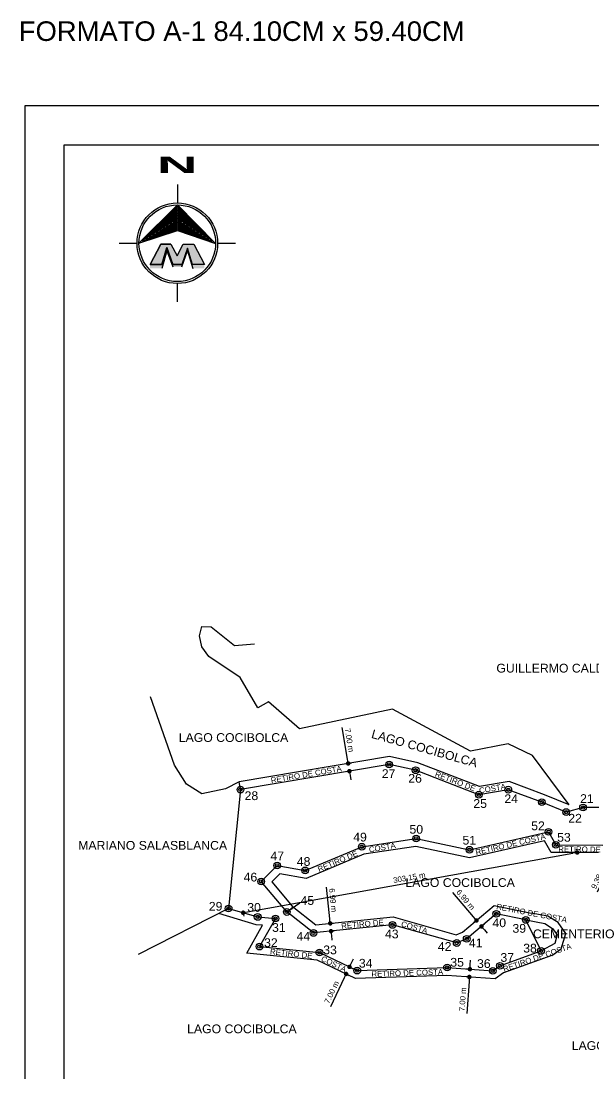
# Model space of a CAD drawing. Header units: metres. Extents: x 615331 to 657292, y 1301217 to 1321009.
# Drawn here: x 619047 to 619558, y 1314488 to 1315429 of the extents above; entities that cross this region are included whole.
import ezdxf

# ---------------------------------------------------------------- set-up
doc = ezdxf.new("R2010")
doc.units = ezdxf.units.M
doc.header["$PDMODE"] = 32
doc.header["$PDSIZE"] = 0.5
for name, color, linetype in [('BORDE LAGO', 6, 'Continuous'), ('CAJETIN', 5, 'Continuous'), ('CIRCULO PI', 2, 'Continuous'), ('NORTE', 1, 'Continuous'), ('TEXTO 2', 7, 'Continuous'), ('TEXTOS', 2, 'Continuous')]:
    doc.layers.add(name, color=color, linetype=linetype)
doc.styles.add('CAJETIN 2', font='arial.ttf', dxfattribs={"height": 0.25})
doc.styles.add('PI', font='arial.ttf', dxfattribs={"height": 0.4})
doc.styles.get("Standard").update_dxf_attribs({"font": 'arial.ttf'})
doc.dimstyles.new('COTAS 1750', dxfattribs={"dimtxt": 6, "dimasz": 6, "dimexe": 3, "dimexo": 2, "dimgap": 2, "dimtad": 1, "dimzin": 0, "dimdsep": 46, "dimtxsty": 'Standard', "dimcen": 0.09, "dimclrd": 1, "dimclre": 2, "dimclrt": 7, "dimadec": 0, "dimazin": 0, "dimtfac": 1, "dimtofl": 0, "dimtmove": 0, "dimatfit": 3, "dimfxl": 1, "dimtolj": 1, "dimtzin": 0, "dimarcsym": 0})
doc.dimstyles.new('COTAS DE RETIRO', dxfattribs={"dimtxt": 5, "dimasz": 4, "dimexe": 3, "dimexo": 2, "dimgap": 2, "dimtad": 1, "dimzin": 0, "dimdsep": 46, "dimtxsty": 'Standard', "dimblk": 'DOT', "dimcen": 0.09, "dimclrd": 1, "dimclre": 2, "dimclrt": 7, "dimadec": 0, "dimazin": 0, "dimtfac": 1, "dimtofl": 0, "dimtmove": 0, "dimatfit": 3, "dimfxl": 1, "dimtolj": 1, "dimtzin": 0, "dimarcsym": 0})

# ---------------------------------------------------------------- blocks, each defined once
blk = doc.blocks.new('_Dot')
at = {"color": 0, "linetype": 'ByBlock', "lineweight": -2}
blk.add_line((-0.5, 0), (-1, 0), dxfattribs=at)
at = {"color": 0, "linetype": 'ByBlock', "const_width": 0.5}
blk.add_lwpolyline([(-0.25, 0, 1), (0.25, 0, 1)], format="xyb", close=True, dxfattribs=at)
blk = doc.blocks.new('*D66')
at = {"layer": 'CIRCULO PI', "color": 1, "lineweight": -2, "transparency": 16777216}
for p, q in [((619338.03, 1314769.86), (619333.25, 1314798.03)), ((619340.54, 1314755.08), (619341.21, 1314751.13))]:
    blk.add_line(p, q, dxfattribs=at)
at = {"layer": 'CIRCULO PI', "color": 2, "lineweight": -2, "transparency": 16777216}
for p, q in [((619340.67, 1314766.25), (619341.66, 1314766.42)), ((619337.9, 1314758.69), (619336.91, 1314758.52))]:
    blk.add_line(p, q, dxfattribs=at)
at = {"layer": 'Defpoints', "color": 0, "transparency": 16777216}
for p in [(619338.7, 1314765.92), (619338.7, 1314765.92), (619339.87, 1314759.02)]:
    blk.add_point(p, dxfattribs=at)
at = {"layer": 'CIRCULO PI', "color": 1, "lineweight": -2, "transparency": 16777216, "xscale": 4, "yscale": 4, "zscale": 4}
for p, rotation in [((619338.7, 1314765.92), 279.6287552348207), ((619339.87, 1314759.02), 99.62875523482076)]:
    blk.add_blockref('_Dot', p, dxfattribs=dict(at, rotation=rotation))
at = {"layer": 'CIRCULO PI', "color": 7, "transparency": 16777216, "insert": (619339.79, 1314786.68), "char_height": 5, "attachment_point": 5, "rotation": 279.62876}
blk.add_mtext('\\A1;7.00 m', dxfattribs=at)
blk = doc.blocks.new('*D67')
at = {"layer": 'CIRCULO PI', "color": 2, "lineweight": -2, "transparency": 16777216}
for p, q in [((619542.92, 1314688.29), (619542.74, 1314689.28)), ((619245.29, 1314630.56), (619245.47, 1314629.57))]:
    blk.add_line(p, q, dxfattribs=at)
at = {"layer": 'CIRCULO PI', "color": 1, "lineweight": -2, "transparency": 16777216}
blk.add_line((619248.88, 1314633.24), (619539.34, 1314685.62), dxfattribs=at)
at = {"layer": 'Defpoints', "color": 0, "transparency": 16777216}
for p in [(619543.28, 1314686.33), (619543.28, 1314686.33), (619244.94, 1314632.53)]:
    blk.add_point(p, dxfattribs=at)
at = {"layer": 'CIRCULO PI', "color": 1, "lineweight": -2, "transparency": 16777216, "xscale": 4, "yscale": 4, "zscale": 4}
for p, rotation in [((619543.28, 1314686.33), 10.22249775294872), ((619244.94, 1314632.53), 190.2224977529487)]:
    blk.add_blockref('_Dot', p, dxfattribs=dict(at, rotation=rotation))
at = {"layer": 'CIRCULO PI', "color": 7, "transparency": 16777216, "insert": (619393.3, 1314663.91), "char_height": 5, "attachment_point": 5, "rotation": 10.2225}
blk.add_mtext('\\A1;303.15 m', dxfattribs=at)
blk = doc.blocks.new('*D68')
at = {"layer": 'CIRCULO PI', "color": 1, "lineweight": -2, "transparency": 16777216}
for p, q in [((619447.73, 1314586.05), (619448.02, 1314590.04)), ((619446.66, 1314571.09), (619444.62, 1314542.59))]:
    blk.add_line(p, q, dxfattribs=at)
at = {"layer": 'CIRCULO PI', "color": 2, "lineweight": -2, "transparency": 16777216}
for p, q in [((619444.95, 1314575.22), (619443.95, 1314575.29)), ((619445.45, 1314582.21), (619444.45, 1314582.28))]:
    blk.add_line(p, q, dxfattribs=at)
at = {"layer": 'Defpoints', "color": 0, "transparency": 16777216}
for p in [(619446.95, 1314575.08), (619446.95, 1314575.08), (619447.45, 1314582.06)]:
    blk.add_point(p, dxfattribs=at)
at = {"layer": 'CIRCULO PI', "color": 1, "lineweight": -2, "transparency": 16777216, "xscale": 4, "yscale": 4, "zscale": 4}
for p, rotation in [((619447.45, 1314582.06), 265.8984392156643), ((619446.95, 1314575.08), 85.89843921566431)]:
    blk.add_blockref('_Dot', p, dxfattribs=dict(at, rotation=rotation))
at = {"layer": 'CIRCULO PI', "color": 7, "transparency": 16777216, "insert": (619440.95, 1314555.17), "char_height": 5, "attachment_point": 5, "rotation": 85.89844}
blk.add_mtext('\\A1;7.00 m', dxfattribs=at)
blk = doc.blocks.new('*D69')
at = {"layer": 'CIRCULO PI', "color": 1, "lineweight": -2, "transparency": 16777216}
for p, q in [((619341.65, 1314587.71), (619343.39, 1314591.32)), ((619335.16, 1314574.19), (619322.8, 1314548.43))]:
    blk.add_line(p, q, dxfattribs=at)
at = {"layer": 'CIRCULO PI', "color": 2, "lineweight": -2, "transparency": 16777216}
for p, q in [((619341.73, 1314583.24), (619342.63, 1314582.81)), ((619338.7, 1314576.93), (619339.6, 1314576.5))]:
    blk.add_line(p, q, dxfattribs=at)
at = {"layer": 'Defpoints', "color": 0, "transparency": 16777216}
for p in [(619339.92, 1314584.11), (619336.89, 1314577.8), (619336.89, 1314577.8)]:
    blk.add_point(p, dxfattribs=at)
at = {"layer": 'CIRCULO PI', "color": 1, "lineweight": -2, "transparency": 16777216, "xscale": 4, "yscale": 4, "zscale": 4}
for p, rotation in [((619339.92, 1314584.11), 244.3567918254457), ((619336.89, 1314577.8), 64.35679182544567)]:
    blk.add_blockref('_Dot', p, dxfattribs=dict(at, rotation=rotation))
at = {"layer": 'CIRCULO PI', "color": 7, "transparency": 16777216, "insert": (619324.01, 1314561.48), "char_height": 5, "attachment_point": 5, "rotation": 64.35679}
blk.add_mtext('\\A1;7.00 m', dxfattribs=at)
blk = doc.blocks.new('*D70')
at = {"layer": 'CIRCULO PI', "color": 1, "lineweight": -2, "transparency": 16777216}
for p, q in [((619322.27, 1314626.99), (619319.38, 1314655.49)), ((619323.78, 1314612.07), (619324.18, 1314608.09))]:
    blk.add_line(p, q, dxfattribs=at)
at = {"layer": 'CIRCULO PI', "color": 2, "lineweight": -2, "transparency": 16777216}
for p, q in [((619324.66, 1314623.21), (619325.65, 1314623.31)), ((619325.36, 1314616.25), (619326.36, 1314616.36))]:
    blk.add_line(p, q, dxfattribs=at)
at = {"layer": 'Defpoints', "color": 0, "transparency": 16777216}
for p in [(619322.67, 1314623.01), (619322.67, 1314623.01), (619323.37, 1314616.05)]:
    blk.add_point(p, dxfattribs=at)
at = {"layer": 'CIRCULO PI', "color": 1, "lineweight": -2, "transparency": 16777216, "xscale": 4, "yscale": 4, "zscale": 4}
for p, rotation in [((619322.67, 1314623.01), 275.778932537273), ((619323.37, 1314616.05), 95.77893253727302)]:
    blk.add_blockref('_Dot', p, dxfattribs=dict(at, rotation=rotation))
at = {"layer": 'CIRCULO PI', "color": 7, "transparency": 16777216, "insert": (619325.15, 1314643.69), "char_height": 5, "attachment_point": 5, "rotation": 275.77893}
blk.add_mtext('\\A1;6.99 m', dxfattribs=at)
blk = doc.blocks.new('*D71')
at = {"layer": 'CIRCULO PI', "color": 1, "lineweight": -2, "transparency": 16777216}
for p, q in [((619450.7, 1314628.71), (619432.23, 1314650.6)), ((619460.37, 1314617.25), (619462.95, 1314614.19))]:
    blk.add_line(p, q, dxfattribs=at)
at = {"layer": 'CIRCULO PI', "color": 2, "lineweight": -2, "transparency": 16777216}
for p, q in [((619451.75, 1314624.36), (619450.99, 1314623.72)), ((619459.32, 1314621.6), (619460.08, 1314622.24))]:
    blk.add_line(p, q, dxfattribs=at)
at = {"layer": 'Defpoints', "color": 0, "transparency": 16777216}
for p in [(619453.28, 1314625.65), (619453.28, 1314625.65), (619457.79, 1314620.31)]:
    blk.add_point(p, dxfattribs=at)
at = {"layer": 'CIRCULO PI', "color": 1, "lineweight": -2, "transparency": 16777216, "xscale": 4, "yscale": 4, "zscale": 4}
for p, rotation in [((619453.28, 1314625.65), 310.1589655245992), ((619457.79, 1314620.31), 130.1589655245992)]:
    blk.add_blockref('_Dot', p, dxfattribs=dict(at, rotation=rotation))
at = {"layer": 'CIRCULO PI', "color": 7, "transparency": 16777216, "insert": (619443.66, 1314644.12), "char_height": 5, "attachment_point": 5, "rotation": 310.15897}
blk.add_mtext('\\A1;6.99 m', dxfattribs=at)
blk = doc.blocks.new('*D72')
at = {"layer": 'CIRCULO PI', "color": 1, "lineweight": -2, "transparency": 16777216}
for p, q in [((619580.65, 1314692.45), (619582.35, 1314696.07)), ((619573.27, 1314676.72), (619561.11, 1314650.82))]:
    blk.add_line(p, q, dxfattribs=at)
at = {"layer": 'CIRCULO PI', "color": 2, "lineweight": -2, "transparency": 16777216}
for p, q in [((619580.76, 1314687.98), (619581.67, 1314687.56)), ((619573.16, 1314681.19), (619572.25, 1314681.62))]:
    blk.add_line(p, q, dxfattribs=at)
at = {"layer": 'Defpoints', "color": 0, "transparency": 16777216}
for p in [(619578.95, 1314688.83), (619574.97, 1314680.34), (619574.97, 1314680.34)]:
    blk.add_point(p, dxfattribs=at)
at = {"layer": 'CIRCULO PI', "color": 1, "lineweight": -2, "transparency": 16777216, "xscale": 4, "yscale": 4, "zscale": 4}
for p, rotation in [((619578.95, 1314688.83), 244.8516196454803), ((619574.97, 1314680.34), 64.85161964548028)]:
    blk.add_blockref('_Dot', p, dxfattribs=dict(at, rotation=rotation))
at = {"layer": 'CIRCULO PI', "color": 7, "transparency": 16777216, "insert": (619562.21, 1314663.9), "char_height": 5, "attachment_point": 5, "rotation": 64.85162}
blk.add_mtext('\\A1;9.38 m', dxfattribs=at)

msp = doc.modelspace()

# ---------------------------------------------------------------- hatches: boundary and pattern name
at = {"lineweight": 30}
h = msp.add_hatch(color=5, dxfattribs=at)
h.dxf.hatch_style = 1
h.paths.add_polyline_path([(619176.65288, 1315226.5076), (619176.76551, 1315226.88798), (619182.0864, 1315211.93601), (619190.0554, 1315211.93601), (619195.24093, 1315226.5076), (619199.8036, 1315211.93601), (619210.30577, 1315211.93601), (619200.78347, 1315229.94355), (619191.49927, 1315229.94355), (619186.0709, 1315219.50723), (619180.42322, 1315229.94355), (619171.35833, 1315229.94355), (619161.83604, 1315211.93601), (619172.3382, 1315211.93601)])
at = {"lineweight": 30, "true_color": 0x2424ff}
h = msp.add_hatch(color=160, dxfattribs=at)
h.dxf.hatch_style = 1
h.paths.add_polyline_path([(619176.85841, 1315223.94195), (619182.23385, 1315209.70728), (619190.09909, 1315209.70728), (619195.2016, 1315223.91105), (619199.89053, 1315208.28031), (619210.30577, 1315208.28031), (619210.30577, 1315211.93601), (619199.8036, 1315211.93601), (619195.24093, 1315226.5076), (619190.0554, 1315211.93601), (619182.0864, 1315211.93601), (619176.76551, 1315226.88798), (619172.3382, 1315211.93601), (619161.83604, 1315211.93601), (619161.83604, 1315208.28031), (619172.25127, 1315208.28031)])
at = {"layer": 'TEXTOS'}
h = msp.add_hatch(color=7, dxfattribs=at)
h.dxf.hatch_style = 1
h.paths.add_polyline_path([(619186.18098, 1315242.30934), (619220.34285, 1315230.69554), (619186.23019, 1315265.04636), (619151.94047, 1315230.81749)])

# ---------------------------------------------------------------- linework, layer by layer
at = {"color": 5}
for p, q in [((619171.35833, 1315229.94355, 0.04865), (619180.42322, 1315229.94355, 0.04865)), ((619176.85841, 1315223.94195, 0.04865), (619172.25127, 1315208.28031, 0.04865)), ((619176.76551, 1315226.88798, 0.04865), (619172.3382, 1315211.93601, 0.04865)), ((619182.0864, 1315211.93601, 0.04865), (619176.76551, 1315226.88798, 0.04865)), ((619176.85841, 1315223.94195, 0.04865), (619182.23385, 1315209.70728, 0.04865)), ((619195.24093, 1315226.5076, 0.04865), (619190.0554, 1315211.93601, 0.04865)), ((619190.09909, 1315209.70728, 0.04865), (619195.2016, 1315223.91105, 0.04865)), ((619191.49927, 1315229.94355, 0.04865), (619200.78347, 1315229.94355, 0.04865)), ((619195.2016, 1315223.91105, 0.04865), (619199.89053, 1315208.28031, 0.04865)), ((619199.8036, 1315211.93601, 0.04865), (619195.24093, 1315226.5076, 0.04865)), ((619190.0554, 1315211.93601, 0.04865), (619182.0864, 1315211.93601, 0.04865))]:
    msp.add_line(p, q, dxfattribs=at)
msp.add_lwpolyline([(619050.23868, 1313882.06251), (619050.23868, 1315353.81251), (620089.73868, 1315353.81251), (620089.73868, 1313882.06251)], close=True)
at = {"color": 5, "elevation": 0.04865}
for points in [[(619180.42322, 1315229.94355), (619171.35833, 1315229.94355), (619161.83604, 1315211.93601), (619172.3382, 1315211.93601), (619176.76551, 1315226.88798), (619182.0864, 1315211.93601), (619190.0554, 1315211.93601)], [(619176.65288, 1315226.5076), (619172.3382, 1315211.93601), (619161.83604, 1315211.93601), (619171.35833, 1315229.94355), (619180.42322, 1315229.94355), (619186.0709, 1315219.50723), (619191.49927, 1315229.94355), (619200.78347, 1315229.94355), (619210.30577, 1315211.93601), (619199.8036, 1315211.93601), (619195.24093, 1315226.5076), (619190.0554, 1315211.93601), (619182.0864, 1315211.93601), (619176.76551, 1315226.88798)], [(619195.24093, 1315226.5076), (619190.0554, 1315211.93601), (619182.0864, 1315211.93601)], [(619186.0709, 1315219.50723), (619191.49927, 1315229.94355)], [(619191.71858, 1315229.94355), (619200.78347, 1315229.94355), (619210.30577, 1315211.93601), (619199.8036, 1315211.93601)]]:
    msp.add_lwpolyline(points, dxfattribs=at)
msp.add_lwpolyline([(619587.12241, 1314726.49792), (619548.4421, 1314726.49781), (619533.37353, 1314722.46028), (619511.61179, 1314731.31792), (619481.70054, 1314742.47201), (619455.38832, 1314737.94208), (619398.99084, 1314759.81824), (619375.33065, 1314765.03831), (619242.52958, 1314742.50868), (619231.94874, 1314636.31897), (619257.93045, 1314628.73318), (619273.7859, 1314627.32908), (619259.52817, 1314602.22916), (619313.02774, 1314597.01931), (619346.85744, 1314580.77941), (619427.01681, 1314583.52963), (619467.87648, 1314580.59974), (619474.28642, 1314585.04976), (619510.93611, 1314598.34987), (619497.37387, 1314626.04095), (619471.01265, 1314631.46702), (619444.56538, 1314609.15012), (619435.6453, 1314605.46014), (619378.28483, 1314621.61031), (619307.73427, 1314614.4705), (619283.91403, 1314633.18058), (619261.0305, 1314660.45186), (619275.3139, 1314674.73547), (619300.32782, 1314670.32488), (619350.88295, 1314691.51095), (619399.43256, 1314698.89109), (619447.07217, 1314688.79122), (619517.6646, 1314704.80841), (619524.13849, 1314693.22345), (619566.20416, 1314692.77857)])
at = {"layer": 'BORDE LAGO'}
for points in [[(619536.01853, 1314728.94193), (619503.27866, 1314773.09418), (619481.511, 1314783.53029), (619447.97732, 1314776.96041), (619378.3744, 1314814.34513), (619295.39, 1314796.77985), (619267.53151, 1314820.91159), (619258.09292, 1314815.7417), (619242.31603, 1314842.73998), (619214.16109, 1314861.55353), (619207.97753, 1314870.21238), (619206.07332, 1314879.96376), (619208.14964, 1314888.44769), (619216.45486, 1314888.07062), (619237.2179, 1314871.29129), (619255.14964, 1314872.79955)], [(619241.36716, 1314749.40739), (619229.27525, 1314743.14779), (619207.91959, 1314738.64137), (619194.3843, 1314747.35379), (619183.52914, 1314764.47819), (619162.20044, 1314825.4651)], [(619536.01853, 1314728.94193), (619514.16095, 1314737.83859), (619482.38193, 1314749.68918), (619456.11847, 1314745.16754), (619401.02964, 1314766.53611), (619375.51305, 1314772.16572), (619241.36716, 1314749.40739)], [(619242.52958, 1314742.50868), (619241.36716, 1314749.40739)], [(619562.113, 1314686.379), (619520.02372, 1314686.26131), (619514.12432, 1314696.8181), (619447.13889, 1314681.61963), (619399.24149, 1314691.7742), (619352.80543, 1314684.71553), (619301.15167, 1314663.0694), (619277.70139, 1314667.20432), (619270.53012, 1314660.03304), (619288.8233, 1314638.23208), (619309.85186, 1314621.71468), (619378.91564, 1314628.70427), (619435.22197, 1314612.85093), (619440.89589, 1314615.19811), (619469.10777, 1314639.00438), (619502.16168, 1314632.20075)], [(619231.95421, 1314636.27797), (619151.06035, 1314595.04676)], [(619520.66291, 1314594.4248), (619477.54189, 1314578.77651), (619469.85097, 1314573.43726), (619426.8973, 1314576.5174), (619345.38913, 1314573.72115), (619311.12596, 1314590.16909), (619248.12391, 1314596.30443), (619262.33002, 1314621.31396), (619256.63782, 1314621.81806), (619223.12121, 1314631.77583), (619223.12121, 1314631.77583)], [(619520.66291, 1314594.4248), (619520.66291, 1314594.4248), (619529.03826, 1314600.24621), (619533.17462, 1314613.90466), (619526.11762, 1314623.67312), (619516.89614, 1314629.5659), (619502.16168, 1314632.20075), (619502.16168, 1314632.20075)], [(619497.37387, 1314626.04095), (619514.28153, 1314622.92951), (619521.22445, 1314618.4928), (619525.47028, 1314612.61562), (619523.16989, 1314605.0196), (619510.93587, 1314598.34995)]]:
    msp.add_lwpolyline(points, dxfattribs=at)
at = {"layer": 'CAJETIN'}
msp.add_lwpolyline([(619085.23868, 1313917.06251), (619085.23868, 1315318.81251), (620054.73868, 1315318.81251), (620054.73868, 1313917.06251)], close=True, dxfattribs=at)
at = {"layer": 'CIRCULO PI', "color": 1}
for centre in [(619375.33065, 1314765.03831), (619398.99084, 1314759.81824), (619242.52958, 1314742.50868), (619481.70054, 1314742.47201), (619455.38832, 1314737.94208), (619511.61179, 1314731.31792), (619533.37353, 1314722.46028), (619548.4421, 1314726.49781), (619517.6646, 1314704.80841), (619399.43256, 1314698.89109), (619524.13849, 1314693.22345), (619350.88295, 1314691.51095), (619447.07217, 1314688.79122), (619275.3139, 1314674.73547), (619300.32782, 1314670.32488), (619261.0305, 1314660.45186), (619231.94874, 1314636.31897), (619257.93045, 1314628.73318), (619273.7859, 1314627.32908), (619283.91403, 1314633.18058), (619471.01265, 1314631.46702), (619378.28483, 1314621.61031), (619497.37387, 1314626.04095), (619307.73427, 1314614.4705), (619444.56538, 1314609.15012), (619259.52817, 1314602.22916), (619435.6453, 1314605.46014), (619313.02774, 1314597.01931), (619510.93611, 1314598.34987), (619346.85744, 1314580.77941), (619427.01681, 1314583.52963), (619467.87648, 1314580.59974), (619474.28642, 1314585.04976)]:
    msp.add_circle(centre, 3, dxfattribs=at)
at = {"layer": 'CIRCULO PI'}
for centre in [(619375.33065, 1314765.03831), (619398.99084, 1314759.81824), (619242.52958, 1314742.50868), (619481.70054, 1314742.47201), (619455.38832, 1314737.94208), (619511.61179, 1314731.31792), (619548.4421, 1314726.49781), (619533.37353, 1314722.46028), (619517.6646, 1314704.80841), (619399.43256, 1314698.89109), (619350.88295, 1314691.51095), (619447.07217, 1314688.79122), (619524.13849, 1314693.22345), (619275.3139, 1314674.73547), (619300.32782, 1314670.32488), (619261.0305, 1314660.45186), (619231.94874, 1314636.31897), (619257.93045, 1314628.73318), (619283.91403, 1314633.18058), (619471.01265, 1314631.46702), (619273.7859, 1314627.32908), (619378.28483, 1314621.61031), (619497.37387, 1314626.04095), (619307.73427, 1314614.4705), (619259.52817, 1314602.22916), (619435.6453, 1314605.46014), (619444.56538, 1314609.15012), (619313.02774, 1314597.01931), (619510.93611, 1314598.34987), (619427.01681, 1314583.52963), (619474.28642, 1314585.04976), (619346.85744, 1314580.77941), (619467.87648, 1314580.59974)]:
    msp.add_circle(centre, 1.5, dxfattribs=at)
at = {"layer": 'NORTE', "color": 0}
for p, q in [((619186.17643, 1315283.2018, 0.01521), (619186.17643, 1315266.81154, 0.04136)), ((619134.31544, 1315230.81621, 0.04865), (619150.17534, 1315230.81511, 0.04865)), ((619222.1682, 1315230.81261, 0.04865), (619238.02809, 1315230.81151, 0.04865)), ((619186.17177, 1315194.81868, 0.04865), (619186.17177, 1315178.42842, 0.07481))]:
    msp.add_line(p, q, dxfattribs=at)
msp.add_circle((619186.17177, 1315230.81511, 0.04865), 34.2313, dxfattribs=at)
at = {"layer": 'TEXTOS', "color": 7, "elevation": 0.0821}
msp.add_lwpolyline([(619186.23019, 1315265.04636), (619151.94047, 1315230.81749), (619186.18098, 1315242.30934), (619220.34285, 1315230.69554), (619186.23019, 1315265.04636)], dxfattribs=at)
for points in [[(619186.22766, 1315263.88905), (619154.98433, 1315232.70116), (619186.18266, 1315243.17199), (619217.30984, 1315232.58987)], [(619186.22513, 1315262.73174), (619158.02819, 1315234.58483), (619186.18434, 1315244.03464), (619214.27682, 1315234.48421)], [(619186.22261, 1315261.57443), (619161.07204, 1315236.46849), (619186.18602, 1315244.89729), (619211.24381, 1315236.37854)], [(619186.22008, 1315260.41712), (619164.1159, 1315238.35216), (619186.1877, 1315245.75993), (619208.21079, 1315238.27288)], [(619186.21755, 1315259.25981), (619167.15976, 1315240.23583), (619186.18938, 1315246.62258), (619205.17778, 1315240.16722)], [(619186.21503, 1315258.1025), (619170.20361, 1315242.1195), (619186.19106, 1315247.48523), (619202.14476, 1315242.06155)], [(619186.2125, 1315256.94519), (619173.24747, 1315244.00317), (619186.19274, 1315248.34788), (619199.11175, 1315243.95589)], [(619186.20997, 1315255.78788), (619176.29133, 1315245.88684), (619186.19443, 1315249.21053), (619196.07873, 1315245.85022)], [(619186.20745, 1315254.63057), (619179.33518, 1315247.77051), (619186.19611, 1315250.07318), (619193.04572, 1315247.74456)], [(619186.20492, 1315253.47326), (619182.37904, 1315249.65417), (619186.19779, 1315250.93583), (619190.0127, 1315249.63889)], [(619186.20329, 1315252.72773), (619184.33989, 1315250.86763), (619186.19887, 1315251.49155), (619188.05884, 1315250.85922)]]:
    msp.add_lwpolyline(points, close=True, dxfattribs=at)
at = {"layer": 'TEXTOS', "color": 0}
msp.add_circle((619186.17177, 1315230.81511, 0.04865), 35.99643, dxfattribs=at)

# ---------------------------------------------------------------- texts
at = {"style": 'CAJETIN 2'}
msp.add_text('FORMATO A-1 84.10CM x 59.40CM', height=17.5, dxfattribs=at).set_placement((619044.6395, 1315411.60139))
at = {"color": 7, "lineweight": 25, "insert": (619167.91664, 1315308.12835, 0.04865), "char_height": 14.4571742, "attachment_point": 1}
msp.add_mtext('{\\fBaskerville Old Face|b1|i0|c0|p18;\\W2.6;\\T2.05;N}', dxfattribs=at)
at = {"layer": 'CIRCULO PI', "color": 1, "style": 'PI'}
for s, p in [('27', (619368.73557, 1314752.8982)), ('26', (619392.37767, 1314748.70505)), ('28', (619246.23807, 1314733.17108)), ('25', (619450.48853, 1314726.19443)), ('24', (619478.22315, 1314730.49263)), ('21', (619545.8058, 1314730.58705)), ('22', (619535.22735, 1314713.01998)), ('50', (619393.46207, 1314703.14867)), ('52', (619502.16558, 1314706.25643)), ('49', (619343.24909, 1314696.18652)), ('51', (619440.80216, 1314693.39218)), ('53', (619525.30757, 1314695.98629)), ('47', (619269.33401, 1314679.36639)), ('48', (619292.8691, 1314674.40214)), ('46', (619245.36041, 1314660.4204)), ('29', (619214.28503, 1314634.33373)), ('30', (619248.62153, 1314633.35214)), ('45', (619296.17691, 1314639.55073)), ('31', (619270.75297, 1314615.36895)), ('40', (619467.56097, 1314619.61412)), ('39', (619485.42253, 1314614.61212)), ('44', (619292.63416, 1314607.55108)), ('43', (619371.57402, 1314609.61073)), ('32', (619263.6225, 1314601.83045)), ('33', (619316.44048, 1314595.38103)), ('42', (619418.81724, 1314598.43903)), ('41', (619446.52776, 1314601.60693)), ('38', (619495.03095, 1314596.94911)), ('37', (619474.68218, 1314588.65789)), ('34', (619348.26974, 1314583.42618)), ('35', (619429.91574, 1314584.30174)), ('36', (619453.77543, 1314583.15169))]:
    msp.add_text(s, height=7.822293, dxfattribs=at).set_placement(p)
at = {"layer": 'TEXTO 2', "style": 'PI'}
for s, height, p in [('GUILLERMO CALDERON', 7.8222933, (619471.06748, 1314847.15716)), ('MARIANO SALASBLANCA', 7.8222933, (619097.65278, 1314688.79242)), ('LAGO COCIBOLCA', 7.8222933, (619389.81674, 1314655.54548)), ('CEMENTERIO', 7.822293, (619503.72322, 1314609.71821)), ('LAGO COCIBOLCA', 7.8222933, (619194.92753, 1314524.81469)), ('LAGO COCIBOLCA', 7.8222933, (619538.35895, 1314509.85655))]:
    msp.add_text(s, height=height, dxfattribs=at).set_placement(p)
for rotation, p in [(359.99002718, (619187.47033, 1314785.15319)), (344.2369781, (619358.83088, 1314788.90717))]:
    msp.add_text('LAGO COCIBOLCA', height=7.8222933, rotation=rotation, dxfattribs=at).set_placement(p)
at = {"layer": 'TEXTO 2', "color": 2, "style": 'PI'}
for s, rotation, p in [('RETIRO DE COSTA', 9.72272739, (619270.12982, 1314748.22269)), ('RETIRO DE', 338.90901401, (619415.77135, 1314754.52141)), ('COSTA', 9.61184557, (619456.07004, 1314739.10008)), ('RETIRO DE COSTA', 13.04998148, (619453.07202, 1314683.9322)), ('RETIRO DE', 23.10240827, (619312.85243, 1314668.7015)), ('COSTA', 9.61184557, (619357.73397, 1314686.33891)), ('RETIRO DE', 359.48725107, (619526.27406, 1314686.89236)), ('RETIRO DE COSTA', 349.05288109, (619470.68895, 1314635.72958)), ('RETIRO DE', 5.2006922, (619332.75774, 1314618.05858)), ('COSTA', 344.22046799, (619385.62313, 1314620.33778)), ('RETIRO DE COSTA', 19.22101523, (619478.07029, 1314579.51568)), ('RETIRO DE', 353.95702393, (619268.72954, 1314595.42603)), ('COSTA', 334.17419704, (619314.00613, 1314589.68458)), ('RETIRO DE COSTA', 1.79282099, (619359.61374, 1314575.19995))]:
    msp.add_text(s, height=5, rotation=rotation, dxfattribs=at).set_placement(p)

# ---------------------------------------------------------------- dimensions: what is measured, and where the dimension line sits
at = {"layer": 'CIRCULO PI'}
for p1, p2, picture, middle in [((619339.86876, 1314759.02222), (619338.69852, 1314765.92), '*D66', (619339.79406, 1314786.68223)), ((619244.93959, 1314632.52607), (619543.27667, 1314686.32633), '*D67', (619393.29982, 1314663.90847)), ((619578.95155, 1314688.8311), (619574.96733, 1314680.34435), '*D72', (619562.21476, 1314663.89781)), ((619323.37234, 1314616.05309), (619322.66809, 1314623.01174), '*D70', (619325.15172, 1314643.6875)), ((619457.78902, 1314620.30857), (619453.28184, 1314625.64985), '*D71', (619443.65644, 1314644.11622)), ((619339.92311, 1314584.10822), (619336.8944, 1314577.79902), '*D69', (619324.01066, 1314561.48094)), ((619447.44664, 1314582.06468), (619446.94577, 1314575.07976), '*D68', (619440.95358, 1314555.17086))]:
    dim = msp.add_aligned_dim(p1=p1, p2=p2, distance=0, dimstyle='COTAS DE RETIRO', override={"dimpost": ' m'}, dxfattribs=at)
    dim.commit()
    dim.dimension.update_dxf_attribs({"geometry": picture, "text_midpoint": middle})

# ---------------------------------------------------------------- leaders
msp.add_leader([(619283.91403, 1314633.18058), (619295.46627, 1314641.22507)], dimstyle='COTAS 1750', override={"dimgap": 2, "dimtad": 0, "dimfxl": 0.18}, dxfattribs=at)

doc.saveas('drawing.dxf')
